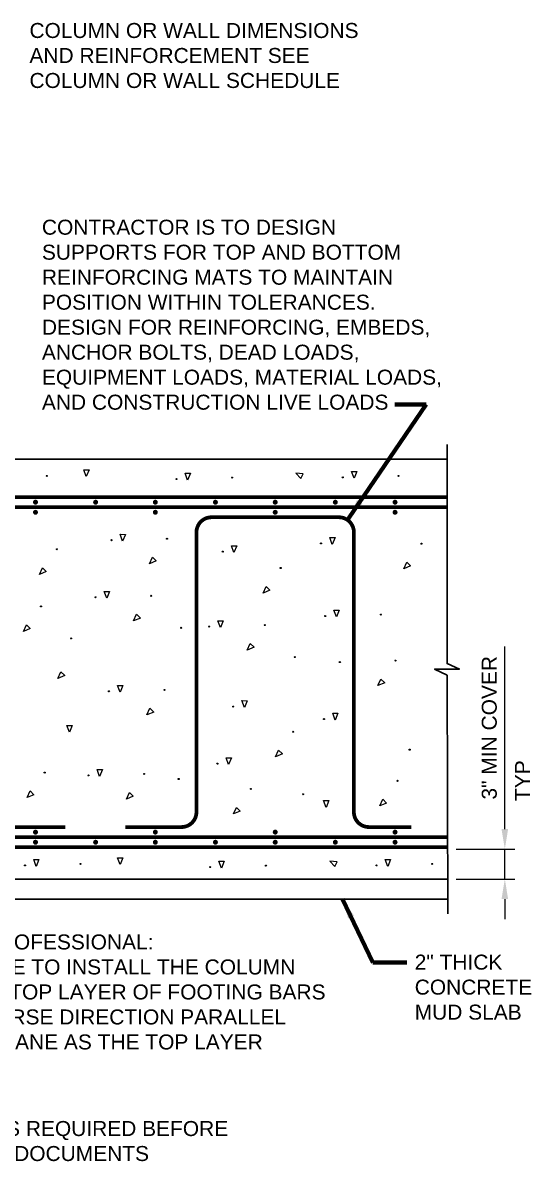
# Model space of a CAD drawing. Header units: inches. Extents: x -1330 to -1184, y 1609 to 1739.
# Drawn here: x -1234.6 to -1183.7, y 1617.2 to 1731.1 of the extents above; entities that cross this region are included whole.
import ezdxf

# ---------------------------------------------------------------- set-up
doc = ezdxf.new("R2010")
doc.units = ezdxf.units.IN
doc.header["$LTSCALE"] = 5
doc.header["$MEASUREMENT"] = 0
for name, color, linetype, lineweight in [('S-ANNO-DIMS', 1, 'Continuous', 20), ('S-ANNO-TEXT', 7, 'Continuous', 20), ('S-DELT-PATT', 7, 'Continuous', 15), ('S-DETL', 3, 'Continuous', 30)]:
    doc.layers.add(name, color=color, linetype=linetype, lineweight=lineweight)
doc.styles.add('Romans', font='arial.ttf')
doc.dimstyles.get("Standard").update_dxf_attribs({"dimtxt": 0.18, "dimasz": 0.18, "dimexe": 0.18, "dimexo": 0.0625, "dimgap": 0.09, "dimtad": 0, "dimtih": 1, "dimtoh": 1, "dimdec": 4, "dimzin": 0, "dimdsep": 46, "dimtxsty": 'Standard', "dimcen": 0.09, "dimadec": 0, "dimazin": 0, "dimtfac": 1, "dimtdec": 4, "dimtofl": 0, "dimtmove": 0, "dimatfit": 3, "dimfxl": 1, "dimtolj": 1, "dimtzin": 0, "dimarcsym": 0})

# ---------------------------------------------------------------- blocks, each defined once
blk = doc.blocks.new('*D0')
at = {"layer": 'Defpoints', "color": 0, "transparency": 16777216}
for p in [(-1192.16, 1648.45), (-1192.16, 1645.45), (-1186.3, 1645.45)]:
    blk.add_point(p, dxfattribs=at)
at = {"layer": 'S-ANNO-DIMS', "transparency": 16777216}
for p, q in [((-1186.3, 1650.45), (-1186.3, 1668.7)), ((-1191.16, 1648.45), (-1185.3, 1648.45)), ((-1186.3, 1645.45), (-1186.3, 1648.45)), ((-1191.16, 1645.45), (-1185.3, 1645.45)), ((-1186.3, 1643.45), (-1186.3, 1641.45))]:
    blk.add_line(p, q, dxfattribs=at)
for points in [[(-1186.63, 1650.45), (-1185.97, 1650.45), (-1186.3, 1648.45)], [(-1186.63, 1643.45), (-1185.97, 1643.45), (-1186.3, 1645.45)]]:
    blk.add_solid(points, dxfattribs=at)
at = {"layer": 'S-ANNO-DIMS', "transparency": 16777216, "insert": (-1187.85, 1660.58), "char_height": 1.5, "attachment_point": 5, "rotation": 90, "style": 'Romans'}
blk.add_mtext('\\A1;3" MIN COVER', dxfattribs=at)

msp = doc.modelspace()

# ---------------------------------------------------------------- hatches: boundary and pattern name
at = {"layer": 'S-DETL', "linetype": 'Continuous'}
h = msp.add_hatch(color=256, dxfattribs=at)
h.dxf.hatch_style = 1
h.paths.add_polyline_path([(-1233.2889414, 1683.3954709), (-1233.2889414, 1682.8954709, 0.4142135624), (-1233.0389414, 1683.1454709, 0.4142135624)])
h.paths.add_polyline_path([(-1233.2889414, 1683.3954709, 0.4142135624), (-1233.5389414, 1683.1454709, 0.4142135624), (-1233.2889414, 1682.8954709)])
h = msp.add_hatch(color=256, dxfattribs=at)
h.dxf.hatch_style = 1
h.paths.add_polyline_path([(-1227.2707218, 1683.3954709), (-1227.2707218, 1682.8954709, 0.4142135624), (-1227.0207218, 1683.1454709, 0.4142135624)])
h.paths.add_polyline_path([(-1227.2707218, 1683.3954709, 0.4142135624), (-1227.5207218, 1683.1454709, 0.4142135624), (-1227.2707218, 1682.8954709)])
h = msp.add_hatch(color=256, dxfattribs=at)
h.dxf.hatch_style = 1
h.paths.add_polyline_path([(-1221.290706, 1683.3954709), (-1221.290706, 1682.8954709, 0.4142135624), (-1221.040706, 1683.1454709, 0.4142135624)])
h.paths.add_polyline_path([(-1221.290706, 1683.3954709, 0.4142135624), (-1221.540706, 1683.1454709, 0.4142135624), (-1221.290706, 1682.8954709)])
h = msp.add_hatch(color=256, dxfattribs=at)
h.dxf.hatch_style = 1
h.paths.add_polyline_path([(-1215.2724863, 1683.3954709), (-1215.2724863, 1682.8954709, 0.4142135624), (-1215.0224863, 1683.1454709, 0.4142135624)])
h.paths.add_polyline_path([(-1215.2724863, 1683.3954709, 0.4142135624), (-1215.5224863, 1683.1454709, 0.4142135624), (-1215.2724863, 1682.8954709)])
h = msp.add_hatch(color=256, dxfattribs=at)
h.dxf.hatch_style = 1
h.paths.add_polyline_path([(-1209.2889414, 1683.3954709), (-1209.2889414, 1682.8954709, 0.4142135624), (-1209.0389414, 1683.1454709, 0.4142135624)])
h.paths.add_polyline_path([(-1209.2889414, 1683.3954709, 0.4142135624), (-1209.5389414, 1683.1454709, 0.4142135624), (-1209.2889414, 1682.8954709)])
h = msp.add_hatch(color=256, dxfattribs=at)
h.dxf.hatch_style = 1
h.paths.add_polyline_path([(-1203.2707218, 1683.3954709), (-1203.2707218, 1682.8954709, 0.4142135624), (-1203.0207218, 1683.1454709, 0.4142135624)])
h.paths.add_polyline_path([(-1203.2707218, 1683.3954709, 0.4142135624), (-1203.5207218, 1683.1454709, 0.4142135624), (-1203.2707218, 1682.8954709)])
h = msp.add_hatch(color=256, dxfattribs=at)
h.dxf.hatch_style = 1
h.paths.add_polyline_path([(-1197.2889414, 1683.3954709), (-1197.2889414, 1682.8954709, 0.4142135624), (-1197.0389414, 1683.1454709, 0.4142135624)])
h.paths.add_polyline_path([(-1197.2889414, 1683.3954709, 0.4142135624), (-1197.5389414, 1683.1454709, 0.4142135624), (-1197.2889414, 1682.8954709)])
h = msp.add_hatch(color=256, dxfattribs=at)
h.dxf.hatch_style = 1
h.paths.add_polyline_path([(-1233.2889414, 1682.3859555), (-1233.2889414, 1681.8859555, 0.4142135624), (-1233.0389414, 1682.1359555, 0.4142135624)])
h.paths.add_polyline_path([(-1233.2889414, 1682.3859555, 0.4142135624), (-1233.5389414, 1682.1359555, 0.4142135624), (-1233.2889414, 1681.8859555)])
h = msp.add_hatch(color=256, dxfattribs=at)
h.dxf.hatch_style = 1
h.paths.add_polyline_path([(-1221.290706, 1682.3859555), (-1221.290706, 1681.8859555, 0.4142135624), (-1221.040706, 1682.1359555, 0.4142135624)])
h.paths.add_polyline_path([(-1221.290706, 1682.3859555, 0.4142135624), (-1221.540706, 1682.1359555, 0.4142135624), (-1221.290706, 1681.8859555)])
h = msp.add_hatch(color=256, dxfattribs=at)
h.dxf.hatch_style = 1
h.paths.add_polyline_path([(-1209.2889414, 1682.3859555), (-1209.2889414, 1681.8859555, 0.4142135624), (-1209.0389414, 1682.1359555, 0.4142135624)])
h.paths.add_polyline_path([(-1209.2889414, 1682.3859555, 0.4142135624), (-1209.5389414, 1682.1359555, 0.4142135624), (-1209.2889414, 1681.8859555)])
h = msp.add_hatch(color=256, dxfattribs=at)
h.dxf.hatch_style = 1
h.paths.add_polyline_path([(-1197.2889414, 1682.3859555), (-1197.2889414, 1681.8859555, 0.4142135624), (-1197.0389414, 1682.1359555, 0.4142135624)])
h.paths.add_polyline_path([(-1197.2889414, 1682.3859555, 0.4142135624), (-1197.5389414, 1682.1359555, 0.4142135624), (-1197.2889414, 1681.8859555)])
h = msp.add_hatch(color=256, dxfattribs=at)
h.dxf.hatch_style = 1
h.paths.add_polyline_path([(-1233.2889414, 1649.8900575), (-1233.2889414, 1650.3900575, -0.4142135624), (-1233.0389414, 1650.1400575, -0.4142135624)])
h.paths.add_polyline_path([(-1233.2889414, 1649.8900575, -0.4142135624), (-1233.5389414, 1650.1400575, -0.4142135624), (-1233.2889414, 1650.3900575)])
h = msp.add_hatch(color=256, dxfattribs=at)
h.dxf.hatch_style = 1
h.paths.add_polyline_path([(-1221.290706, 1649.8900575), (-1221.290706, 1650.3900575, -0.4142135624), (-1221.040706, 1650.1400575, -0.4142135624)])
h.paths.add_polyline_path([(-1221.290706, 1649.8900575, -0.4142135624), (-1221.540706, 1650.1400575, -0.4142135624), (-1221.290706, 1650.3900575)])
h = msp.add_hatch(color=256, dxfattribs=at)
h.dxf.hatch_style = 1
h.paths.add_polyline_path([(-1209.2889414, 1649.8900575), (-1209.2889414, 1650.3900575, -0.4142135624), (-1209.0389414, 1650.1400575, -0.4142135624)])
h.paths.add_polyline_path([(-1209.2889414, 1649.8900575, -0.4142135624), (-1209.5389414, 1650.1400575, -0.4142135624), (-1209.2889414, 1650.3900575)])
h = msp.add_hatch(color=256, dxfattribs=at)
h.dxf.hatch_style = 1
h.paths.add_polyline_path([(-1197.2889414, 1649.8900575), (-1197.2889414, 1650.3900575, -0.4142135624), (-1197.0389414, 1650.1400575, -0.4142135624)])
h.paths.add_polyline_path([(-1197.2889414, 1649.8900575, -0.4142135624), (-1197.5389414, 1650.1400575, -0.4142135624), (-1197.2889414, 1650.3900575)])
h = msp.add_hatch(color=256, dxfattribs=at)
h.dxf.hatch_style = 1
h.paths.add_polyline_path([(-1233.2889414, 1648.8805421), (-1233.2889414, 1649.3805421, -0.4142135624), (-1233.0389414, 1649.1305421, -0.4142135624)])
h.paths.add_polyline_path([(-1233.2889414, 1648.8805421, -0.4142135624), (-1233.5389414, 1649.1305421, -0.4142135624), (-1233.2889414, 1649.3805421)])
h = msp.add_hatch(color=256, dxfattribs=at)
h.dxf.hatch_style = 1
h.paths.add_polyline_path([(-1227.2707218, 1648.8805421), (-1227.2707218, 1649.3805421, -0.4142135624), (-1227.0207218, 1649.1305421, -0.4142135624)])
h.paths.add_polyline_path([(-1227.2707218, 1648.8805421, -0.4142135624), (-1227.5207218, 1649.1305421, -0.4142135624), (-1227.2707218, 1649.3805421)])
h = msp.add_hatch(color=256, dxfattribs=at)
h.dxf.hatch_style = 1
h.paths.add_polyline_path([(-1221.290706, 1648.8805421), (-1221.290706, 1649.3805421, -0.4142135624), (-1221.040706, 1649.1305421, -0.4142135624)])
h.paths.add_polyline_path([(-1221.290706, 1648.8805421, -0.4142135624), (-1221.540706, 1649.1305421, -0.4142135624), (-1221.290706, 1649.3805421)])
h = msp.add_hatch(color=256, dxfattribs=at)
h.dxf.hatch_style = 1
h.paths.add_polyline_path([(-1215.2724863, 1648.8805421), (-1215.2724863, 1649.3805421, -0.4142135624), (-1215.0224863, 1649.1305421, -0.4142135624)])
h.paths.add_polyline_path([(-1215.2724863, 1648.8805421, -0.4142135624), (-1215.5224863, 1649.1305421, -0.4142135624), (-1215.2724863, 1649.3805421)])
h = msp.add_hatch(color=256, dxfattribs=at)
h.dxf.hatch_style = 1
h.paths.add_polyline_path([(-1209.2889414, 1648.8805421), (-1209.2889414, 1649.3805421, -0.4142135624), (-1209.0389414, 1649.1305421, -0.4142135624)])
h.paths.add_polyline_path([(-1209.2889414, 1648.8805421, -0.4142135624), (-1209.5389414, 1649.1305421, -0.4142135624), (-1209.2889414, 1649.3805421)])
h = msp.add_hatch(color=256, dxfattribs=at)
h.dxf.hatch_style = 1
h.paths.add_polyline_path([(-1203.2707218, 1648.8805421), (-1203.2707218, 1649.3805421, -0.4142135624), (-1203.0207218, 1649.1305421, -0.4142135624)])
h.paths.add_polyline_path([(-1203.2707218, 1648.8805421, -0.4142135624), (-1203.5207218, 1649.1305421, -0.4142135624), (-1203.2707218, 1649.3805421)])
h = msp.add_hatch(color=256, dxfattribs=at)
h.dxf.hatch_style = 1
h.paths.add_polyline_path([(-1197.2889414, 1648.8805421), (-1197.2889414, 1649.3805421, -0.4142135624), (-1197.0389414, 1649.1305421, -0.4142135624)])
h.paths.add_polyline_path([(-1197.2889414, 1648.8805421, -0.4142135624), (-1197.5389414, 1649.1305421, -0.4142135624), (-1197.2889414, 1649.3805421)])

# ---------------------------------------------------------------- linework, layer by layer
at = {"layer": 'S-DELT-PATT', "flags": 128}
for points in [[(-1232.1063857, 1685.775517, -1), (-1232.2100657, 1685.775517, -1)], [(-1219.1243293, 1685.4575175, -1), (-1219.2280093, 1685.4575175, -1)], [(-1213.5562522, 1685.6027775, -1), (-1213.6599322, 1685.6027775, -1)], [(-1202.468863, 1685.6302571, -1), (-1202.572543, 1685.6302571, -1)], [(-1196.9007859, 1685.775517, -1), (-1197.0044659, 1685.775517, -1)], [(-1225.6375089, 1679.3461981, -1), (-1225.7411889, 1679.3461981, -1)], [(-1220.0694318, 1679.491458, -1), (-1220.1731118, 1679.491458, -1)], [(-1204.6494162, 1679.023309, -1), (-1204.7530962, 1679.023309, -1)], [(-1194.5994775, 1678.9962258, -1), (-1194.7031575, 1678.9962258, -1)], [(-1231.0948808, 1678.4366801, -1), (-1231.1985608, 1678.4366801, -1)], [(-1214.4900199, 1678.1971321, -1), (-1214.5936999, 1678.1971321, -1)], [(-1208.6921064, 1676.5615196, -1), (-1208.7957864, 1676.5615196, -1)], [(-1227.2250438, 1673.6330543, -1), (-1227.3287238, 1673.6330543, -1)], [(-1221.6569667, 1673.7783143, -1), (-1221.7606467, 1673.7783143, -1)], [(-1232.6824157, 1672.7235364, -1), (-1232.7860957, 1672.7235364, -1)], [(-1204.2258616, 1671.7590827, -1), (-1204.3295416, 1671.7590827, -1)], [(-1198.6577845, 1671.9043427, -1), (-1198.7614645, 1671.9043427, -1)], [(-1215.8477184, 1670.7031159, -1), (-1215.9513984, 1670.7031159, -1)], [(-1210.2796413, 1670.8483758, -1), (-1210.3833213, 1670.8483758, -1)], [(-1229.674142, 1669.5208767, -1), (-1229.777822, 1669.5208767, -1)], [(-1218.648693, 1670.5756546, -1), (-1218.752373, 1670.5756546, -1)], [(-1207.2713676, 1667.6457161, -1), (-1207.3750476, 1667.6457161, -1)], [(-1197.1974891, 1667.3029134, -1), (-1197.3011691, 1667.3029134, -1)], [(-1202.7655663, 1667.1576534, -1), (-1202.8692463, 1667.1576534, -1)], [(-1225.8901384, 1664.2277315, -1), (-1225.9938184, 1664.2277315, -1)], [(-1220.3220613, 1664.3729915, -1), (-1220.4257413, 1664.3729915, -1)], [(-1213.4391399, 1662.7041466, -1), (-1213.5428199, 1662.7041466, -1)], [(-1204.3531012, 1661.4445097, -1), (-1204.4567812, 1661.4445097, -1)], [(-1207.4401164, 1660.1780978, -1), (-1207.5437964, 1660.1780978, -1)], [(-1195.7767504, 1658.3871099, -1), (-1195.8804304, 1658.3871099, -1)], [(-1215.0266748, 1656.9910029, -1), (-1215.1303548, 1656.9910029, -1)], [(-1232.3152235, 1656.1010773, -1), (-1232.4189035, 1656.1010773, -1)], [(-1227.9373511, 1655.8145557, -1), (-1228.0410311, 1655.8145557, -1)], [(-1222.369274, 1655.9598156, -1), (-1222.472954, 1655.9598156, -1)], [(-1218.9013225, 1655.4571881, -1), (-1219.0050025, 1655.4571881, -1)], [(-1197.0037759, 1655.2705429, -1), (-1197.1074559, 1655.2705429, -1)], [(-1211.6707971, 1654.4649541, -1), (-1211.7744771, 1654.4649541, -1)], [(-1206.450324, 1653.9336031, -1), (-1206.554004, 1653.9336031, -1)], [(-1234.2902129, 1646.813653, -1), (-1234.3938929, 1646.813653, -1)], [(-1228.7221358, 1646.958913, -1), (-1228.8258158, 1646.958913, -1)], [(-1210.1720023, 1646.7861735, -1), (-1210.2756823, 1646.7861735, -1)], [(-1199.0846131, 1646.813653, -1), (-1199.1882931, 1646.813653, -1)], [(-1193.516536, 1646.958913, -1), (-1193.620216, 1646.958913, -1)], [(-1215.7400794, 1646.6409135, -1), (-1215.8437594, 1646.6409135, -1)]]:
    msp.add_lwpolyline(points, format="xyb", close=True, dxfattribs=at)
for points in [[(-1227.9243523, 1686.3914142), (-1228.205001, 1685.714207), (-1228.4545002, 1686.397095)], [(-1217.7742933, 1686.0398046), (-1218.054942, 1685.3625974), (-1218.3044413, 1686.0454853)], [(-1206.4830096, 1685.9968463), (-1207.2149917, 1686.0365377), (-1206.7070727, 1685.5163415)], [(-1201.118827, 1686.2125441), (-1201.3994757, 1685.5353369), (-1201.6489749, 1686.2182249)], [(-1224.2874729, 1679.9284851), (-1224.5681215, 1679.2512779), (-1224.8176208, 1679.9341659)], [(-1213.1399839, 1678.7794192), (-1213.4206326, 1678.102212), (-1213.6701318, 1678.7850999)], [(-1203.2993802, 1679.6055961), (-1203.5800288, 1678.9283889), (-1203.8295281, 1679.6112768)], [(-1221.1988743, 1677.270809), (-1221.8731373, 1676.9831587), (-1221.573767, 1677.6457017)], [(-1232.2243233, 1676.2160311), (-1232.8985863, 1675.9283808), (-1232.599216, 1676.5909238)], [(-1195.72892, 1676.7755768), (-1196.403183, 1676.4879265), (-1196.1038127, 1677.1504695)], [(-1225.8750078, 1674.2153414), (-1226.1556565, 1673.5381342), (-1226.4051557, 1674.2210221)], [(-1209.8215489, 1674.3408705), (-1210.4958118, 1674.0532202), (-1210.1964416, 1674.7157633)], [(-1222.7864092, 1671.5576653), (-1223.4606722, 1671.2700149), (-1223.1613019, 1671.932558)], [(-1202.8758256, 1672.3413698), (-1203.1564743, 1671.6641626), (-1203.4059735, 1672.3470505)], [(-1233.8118582, 1670.5028874), (-1234.4861212, 1670.2152371), (-1234.186751, 1670.8777801)], [(-1214.4976824, 1671.2854029), (-1214.7783311, 1670.6081957), (-1215.0278303, 1671.2910837)], [(-1211.4090838, 1668.6277268), (-1212.0833468, 1668.3400765), (-1211.7839765, 1669.0026195)], [(-1230.3624546, 1665.8106137), (-1231.0367175, 1665.5229634), (-1230.7373473, 1666.1855064)], [(-1198.3269317, 1665.0822643), (-1199.0011946, 1664.794614), (-1198.7018244, 1665.4571571)], [(-1224.5401024, 1664.8100186), (-1224.8207511, 1664.1328114), (-1225.0702503, 1664.8156993)], [(-1212.0891039, 1663.2864337), (-1212.3697526, 1662.6092265), (-1212.6192518, 1663.2921144)], [(-1221.4515038, 1662.1523425), (-1222.1257668, 1661.8646921), (-1221.8263965, 1662.5272352)], [(-1203.0030652, 1662.0267967), (-1203.2837139, 1661.3495895), (-1203.5332131, 1662.0324775)], [(-1229.6181649, 1660.8103166), (-1229.8988135, 1660.1331094), (-1230.1483128, 1660.8159974)], [(-1208.5695589, 1657.9574488), (-1209.2438219, 1657.6697985), (-1208.9444516, 1658.3323415)], [(-1213.6766388, 1657.5732899), (-1213.9572875, 1656.8960827), (-1214.2067867, 1657.5789707)], [(-1226.5873151, 1656.3968427), (-1226.8679637, 1655.7196355), (-1227.117463, 1656.4025235)], [(-1233.444666, 1653.8804283), (-1234.118929, 1653.5927779), (-1233.8195587, 1654.255321)], [(-1223.4987165, 1653.7391666), (-1224.1729795, 1653.4515163), (-1223.8736092, 1654.1140593)], [(-1212.8002397, 1652.2443051), (-1213.4745026, 1651.9566548), (-1213.1751324, 1652.6191978)], [(-1203.9150288, 1653.291894), (-1204.1956775, 1652.6146868), (-1204.4451768, 1653.2975747)], [(-1198.1332184, 1653.0498939), (-1198.8074814, 1652.7622436), (-1198.5081111, 1653.4247866)], [(-1232.9401769, 1647.3959401), (-1233.2208256, 1646.7187329), (-1233.4703248, 1647.4016208)], [(-1224.5401024, 1647.5748102), (-1224.8207511, 1646.897603), (-1225.0702503, 1647.5804909)], [(-1214.3900434, 1647.2232005), (-1214.6706921, 1646.5459934), (-1214.9201914, 1647.2288813)], [(-1203.0987597, 1647.1802423), (-1203.8307418, 1647.2199336), (-1203.3228228, 1646.6997375)], [(-1197.7345771, 1647.3959401), (-1198.0152258, 1646.7187329), (-1198.264725, 1647.4016208)]]:
    msp.add_lwpolyline(points, close=True, dxfattribs=at)
at = {"layer": 'S-DETL', "linetype": 'Continuous', "const_width": 0.375}
for points in [[(-1230.2980512, 1650.6484967), (-1246.8332344, 1650.6484967, -0.4142135624), (-1249.3332344, 1653.1484967), (-1249.3361913, 1723.4405061)], [(-1195.6767291, 1650.6484967), (-1199.911741, 1650.6484967, -0.4142135624), (-1201.411741, 1652.1484967), (-1201.411741, 1680.1359555, 0.4142135624), (-1202.911741, 1681.6359555), (-1215.6732, 1681.6359555, 0.4142135624), (-1217.1732, 1680.1359555), (-1217.1732, 1652.1484967, -0.4142135624), (-1218.6732, 1650.6484967), (-1224.2807139, 1650.6484967)]]:
    msp.add_lwpolyline(points, format="xyb", dxfattribs=at)
at = {"layer": 'S-DETL', "linetype": 'Continuous'}
for points in [[(-1192.0097302, 1641.9672536), (-1192.0832523, 1665.8362433), (-1193.327622, 1666.4584282), (-1190.8388825, 1666.4584282), (-1192.0832523, 1667.00529), (-1192.0832523, 1688.9245706)], [(-1269.290706, 1687.4513532), (-1192.0832523, 1687.4404709)], [(-1321.5543507, 1645.4513532), (-1192.0832523, 1645.4513532)], [(-1321.5543507, 1643.4513532), (-1192.0832523, 1643.4513532)]]:
    msp.add_lwpolyline(points, dxfattribs=at)
at = {"layer": 'S-DETL', "linetype": 'Continuous', "const_width": 0.375}
for points in [[(-1321.5708848, 1683.6357942), (-1192.0863683, 1683.6357942)], [(-1321.5843185, 1682.6443947), (-1192.0832523, 1682.6443947)], [(-1321.5843185, 1649.6316183), (-1192.0998019, 1649.6316183)], [(-1321.5708848, 1648.6402188), (-1192.0863683, 1648.6402188)]]:
    msp.add_lwpolyline(points, dxfattribs=at)

# ---------------------------------------------------------------- texts
at = {"layer": 'S-ANNO-DIMS', "insert": (-1184.5301533, 1655.2888583), "char_height": 1.49999999, "attachment_point": 5, "rotation": 90, "style": 'Romans'}
msp.add_mtext('\\A1;TYP', dxfattribs=at)
at = {"layer": 'S-ANNO-TEXT', "char_height": 1.499999989, "attachment_point": 1, "style": 'Romans'}
for s, insert in [('COLUMN OR WALL DIMENSIONS \\PAND REINFORCEMENT SEE \\PCOLUMN OR WALL SCHEDULE', (-1233.8927415, 1731.0803069)), ('\\pxql;2" THICK \\PCONCRETE \\PMUD SLAB', (-1195.321763, 1637.8863968)), ('NOTE TO DESIGN PROFESSIONAL: \\PCOMPLETE THE ATTACHED CHECKLIST AND MODIFY DETAIL AS REQUIRED BEFORE \\PINCORPORATING THIS DETAIL INTO PROJECT CONSTRUCTION DOCUMENTS', (-1300.3801154, 1623.742596))]:
    msp.add_mtext(s, dxfattribs=dict(at, insert=insert))
at = {"layer": 'S-ANNO-TEXT', "char_height": 1.4999999894, "attachment_point": 1, "style": 'Romans'}
for s, insert, width in [('CONTRACTOR IS TO DESIGN SUPPORTS FOR TOP AND BOTTOM REINFORCING MATS TO MAINTAIN POSITION WITHIN TOLERANCES. DESIGN FOR REINFORCING, EMBEDS, ANCHOR BOLTS, DEAD LOADS, EQUIPMENT LOADS, MATERIAL LOADS, AND CONSTRUCTION LIVE LOADS', (-1232.6451402, 1711.4030676), 40.732514052), ('NOTE TO DESIGN PROFESSIONAL: \\PIT IS GOOD PRACTICE TO INSTALL THE COLUMN HOOKS UNDER THE TOP LAYER OF FOOTING BARS OR IN THE TRANSVERSE DIRECTION PARALLEL AND IN THE SAME PLANE AS THE TOP LAYER', (-1256.8695035, 1639.9038852), 52.905444001)]:
    msp.add_mtext(s, dxfattribs=dict(at, insert=insert, width=width))

# ---------------------------------------------------------------- dimensions: what is measured, and where the dimension line sits
at = {"layer": 'S-ANNO-DIMS'}
dim = msp.add_linear_dim(base=(-1186.2987441, 1645.4513532), p1=(-1192.1567743, 1648.4513532), p2=(-1192.1567743, 1645.4513532), angle=270, text='3" MIN COVER', dimstyle='Standard', override={"dimscale": 16, "dimtxt": 0.09375, "dimasz": 0.125, "dimexe": 0.0625, "dimgap": 0.0625, "dimtih": 0, "dimtoh": 0, "dimdec": 5, "dimlfac": 1, "dimrnd": 0.03125, "dimzin": 7, "dimlunit": 4, "dimtxsty": 'Romans', "dimcen": 0.125, "dimclrd": 256, "dimclre": 256, "dimclrt": 256, "dimadec": 4, "dimtdec": 5, "dimtofl": 1, "dimtvp": 1, "dimfrac": 2, "dimtzin": 3, "dimlwd": 65535, "dimlwe": 65535}, dxfattribs=at)
dim.commit()
dim.dimension.update_dxf_attribs({"geometry": '*D0', "text_midpoint": (-1186.2987441, 1660.5773764), "dimtype": 128})

# ---------------------------------------------------------------- leaders
at = {"layer": 'S-ANNO-TEXT'}
for points in [[(-1201.9578001, 1681.5279515), (-1194.1601655, 1692.9063051), (-1197.32036, 1692.9063051)], [(-1202.5595584, 1643.4513532), (-1199.5299279, 1637.1103054), (-1196.0978544, 1637.1103054)]]:
    msp.add_leader(points, dimstyle='Standard', override={"dimscale": 16, "dimtxt": 0.09375, "dimasz": 0.125, "dimexe": 0.0625, "dimgap": 0.0625, "dimtad": 0, "dimtih": 0, "dimtoh": 0, "dimdec": 5, "dimlfac": 16, "dimrnd": 0.03125, "dimzin": 7, "dimlunit": 4, "dimtxsty": 'Romans', "dimcen": 0.125, "dimclrd": 256, "dimclre": 256, "dimclrt": 256, "dimadec": 4, "dimtdec": 5, "dimtofl": 1, "dimtvp": 1, "dimfrac": 2, "dimtzin": 3, "dimlwd": 65535, "dimlwe": 65535}, dxfattribs=at)

doc.saveas('drawing.dxf')
